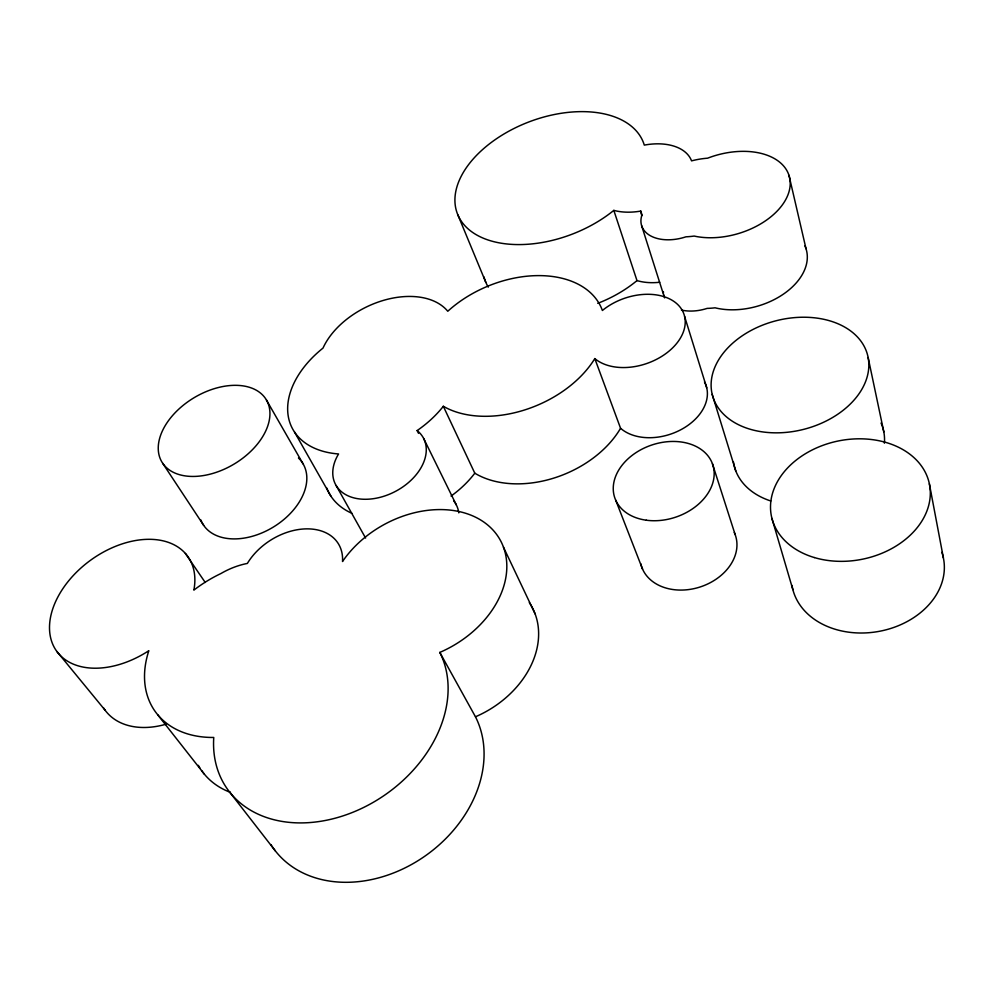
<?xml version="1.0" encoding="UTF-8"?>
<svg xmlns="http://www.w3.org/2000/svg" width="994" height="994" viewBox="0 0 994 994"><rect width="100%" height="100%" fill="white"/><g stroke="black" fill="none" stroke-linecap="round" stroke-linejoin="round"><path stroke-width="1.49" d="M56.882 651.48L105.277 710.424M157.661 714.711L204.404 774.227M229.428 791.796L275.363 850.939M185.369 553.447L205.224 582.447M162.718 463.328L203.671 525.341M266.442 399.998A60.783 38.741 -30.8 0 1 204.814 475.331A60.783 38.741 -30.8 0 1 171.03 417.356A60.783 38.741 -30.8 0 1 266.442 399.998L303.133 463.949M294.522 432.055L331.039 496.366M336.134 485.519L365.606 538.065M439.82 652.412A126.561 95.586 -35 0 1 349.466 813.601A126.561 95.586 -35 0 1 213.76 737.461A108.011 76.886 -35 0 1 148.839 650.697A80.887 53.8 -36 0 1 50.868 638.757A80.887 53.8 -36 0 1 121.106 544.252A80.887 53.8 -36 0 1 193.867 590.113A108.011 76.886 -35 0 1 220.892 573.55A65.182 45.736 -34.2 0 1 247.357 563.436A55.204 38.766 -32 0 1 306.152 528.87A55.204 38.766 -32 0 1 342.52 561.511A94.765 69.729 -28.9 0 1 490.067 527.093A94.765 69.729 -28.9 0 1 439.82 652.412L475.467 716.786A120.858 94.803 -36 0 1 418.337 860.481A120.858 94.803 -36 0 1 270.915 844.589M423.692 438.54L456.345 504.952M417.145 430.564A49.7 34.032 -27.7 0 1 412.398 478.922A49.7 34.032 -27.7 0 1 351.317 497.124A49.7 34.032 -27.7 0 1 338.569 453.96A91.547 60.087 -26.7 0 1 323 348.099A72.189 46.569 -25.9 0 1 383.299 300.424A72.189 46.569 -25.9 0 1 447.772 311.259A97.114 64.486 -22.8 0 1 538.201 275.611A97.114 64.486 -22.8 0 1 602.389 310.488A51.203 34.455 -19.2 0 1 673.857 301.381A51.203 34.455 -19.2 0 1 665.595 353.789A51.203 34.455 -19.2 0 1 594.81 358.586A97.114 64.486 -22.8 0 1 443.324 406.285A91.547 60.087 -26.7 0 1 417.145 430.564L418.511 433.322M503.461 547.172L535.107 613.894M443.324 406.285L474.797 473.194A87.994 60.41 -26.8 0 1 451.052 496.068M457.861 214.866L485.743 282.159M615.696 500.156L642.559 569.127M594.81 358.586L620.567 428.277A49.141 34.541 -18.7 0 0 681.872 429.172A49.141 34.541 -18.7 0 0 704.473 381.907M613.82 210.38A51.477 31.572 -18.8 0 0 640.782 211.076A59.118 36.952 -17.4 0 0 641.776 215.487A38.281 24.129 -17.9 0 0 685.984 236.808A59.118 36.952 -17.4 0 0 694.16 236.063A65.008 40.667 -16.7 0 0 789.795 188.288A65.008 40.667 -16.7 0 0 707.616 158.183A59.118 36.952 -17.4 0 0 691.551 160.866A51.477 31.572 -18.8 0 0 644.298 145.112A99.586 60.149 -20.9 0 0 516.445 127.294A99.586 60.149 -20.9 0 0 468.746 229.44A99.586 60.149 -20.9 0 0 613.82 210.38L636.992 280.594A49.563 31.87 -18.3 0 0 659.718 282.259M712.425 463.726L735.162 534.623M641.627 225.675L664.116 296.436M640.782 211.076L642.186 215.499M684.593 316.403L706.722 387.822M712.201 394.407L735.746 470.821M771.916 518.371L792.852 589.579M788.963 175.267L806.022 248.736M868.135 357.529A80.141 56.024 -14.4 0 1 759.938 431.495A80.141 56.024 -14.4 0 1 741.835 336.059A80.141 56.024 -14.4 0 1 868.135 357.529L883.828 431.93M929.365 483.817L943.393 557.932M881.044 423.034A76.724 55.863 -13.4 0 1 884.399 443.212M770.748 500.976A76.724 55.863 -13.4 0 1 733.46 461.986M734.293 532.511A49.464 37.809 -18.1 0 1 700.608 586.82A49.464 37.809 -18.1 0 1 640.77 563.697M941.865 552.353A76.948 59.752 -10 0 1 882.386 630.693A76.948 59.752 -10 0 1 791.982 585.416M636.992 280.594A95.983 60.808 -20.6 0 1 597.742 303.344M488.278 287.117A95.983 60.808 -20.6 0 1 483.954 276.916M681.424 310.066A36.815 24.291 -17.3 0 0 707.156 308.388A56.857 37.213 -16.8 0 0 715.046 307.805A62.51 40.94 -16.1 0 0 783.583 294.013A62.51 40.94 -16.1 0 0 804.941 245.928M664.663 297.902A36.815 24.291 -17.3 0 1 663.719 294.883M663.458 293.255A36.815 24.291 -17.3 0 1 663.371 291.577M301.033 460.868A58.46 39.002 -31.2 0 1 272.17 527.764A58.46 39.002 -31.2 0 1 200.813 519.874M298.436 458.035A58.46 39.002 -31.2 0 1 300.213 459.887M529.317 602.625A90.653 69.443 -29.3 0 1 475.467 716.786M166.06 724.204A77.569 53.862 -36.8 0 1 103.575 707.939M230.434 792.38A103.376 76.613 -35.9 0 1 201.596 770.549M199.893 767.977A103.376 76.613 -35.9 0 1 198.34 765.33M620.567 428.277A93.287 64.772 -22.5 0 1 474.797 473.194M351.876 513.302A87.994 60.41 -26.8 0 1 326.691 487.917M453.612 500.715A47.687 34.094 -27.9 0 1 458.793 512.867M646.299 520.21A51.713 37.996 -18.8 0 0 713.443 467.13A51.713 37.996 -18.8 0 0 631.401 455.948A51.713 37.996 -18.8 0 0 646.299 520.21M814.359 557.559A80.613 60.336 -11.5 0 0 930.198 489.756A80.613 60.336 -11.5 0 0 806.668 452.966A80.613 60.336 -11.5 0 0 814.359 557.559"/></g></svg>
